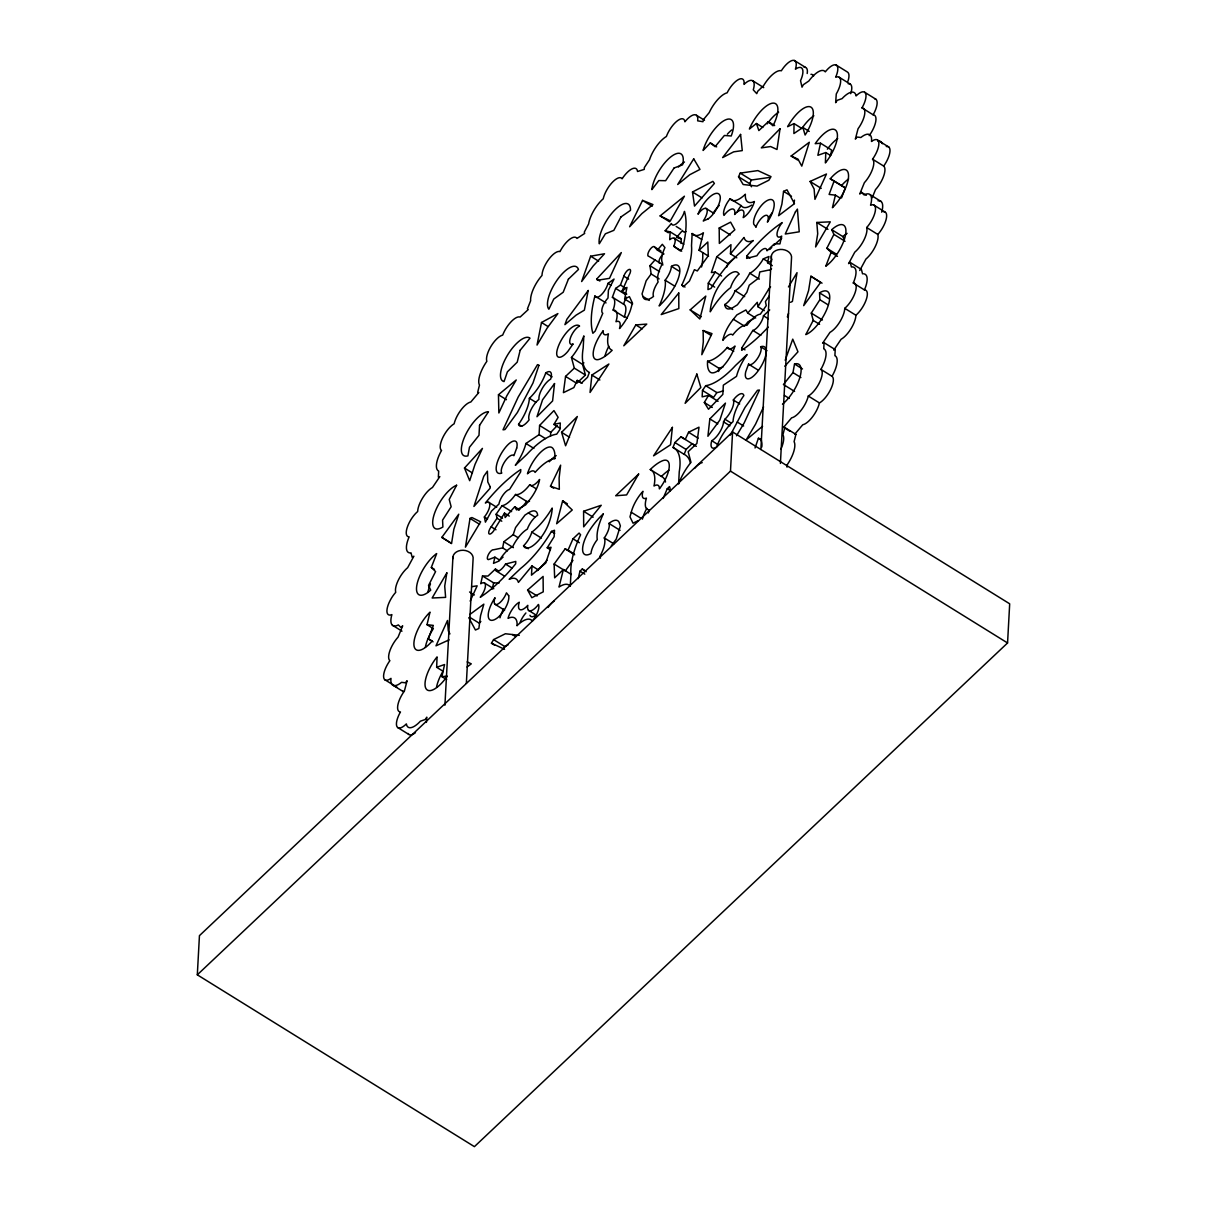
<?xml version="1.0" encoding="UTF-8"?>
<svg xmlns="http://www.w3.org/2000/svg" width="1207" height="1207" viewBox="0 0 1207 1207"><rect width="100%" height="100%" fill="white"/><g stroke="black" fill="none" stroke-linecap="round" stroke-linejoin="round"><path stroke-width="1.5" d="M802.896 127.474L805.114 135.018A25.422 9.671 -58.2 0 0 810.651 106.985A25.422 9.671 -58.2 0 0 787.628 126.705L794.04 123.597L793.904 133.524L802.896 127.474L809.263 131.412M436.662 667.29L437.055 656.895A25.422 9.671 -58.2 0 0 425.86 688.397A25.422 9.671 -58.2 0 0 447.224 676.161L441.898 676.629L444.583 664.529L436.662 667.29L443.014 671.243M820.534 143.211L817.863 155.311L825.784 152.55L825.392 162.945A25.422 9.671 -58.2 0 0 836.587 131.442A25.422 9.671 -58.2 0 0 815.208 143.678L820.534 143.211L831.683 150.121L830.537 155.311M197.314 974.818L199.442 935.651L732.589 431.97L1009.686 603.802L1007.558 642.969L474.411 1146.65L197.314 974.818L730.476 471.122L732.589 431.97M444.915 705.19L452.957 556.653M466.355 683.403L473.069 559.309A10.169 7.725 3.1 0 0 463.126 550.256A10.169 7.725 3.1 0 0 452.927 558.675M531.985 565.962L531.487 575.166L545.67 563.081L551.071 547.284L547.224 547.782L554.149 536.662L554.496 530.25L551.448 531.442A65.103 24.789 -58.2 0 1 520.775 568.346L509.158 579.315A29.964 11.406 -58.2 0 1 518.407 582.408L531.985 565.962L538.352 569.915M553.907 424.442L560.304 422.993L559.957 429.405L556.714 434.158A65.103 24.789 -58.2 0 0 526.946 454.33L515.329 465.314A29.964 11.406 -58.2 0 0 525.935 443.482L539.091 434.671L539.589 425.452L553.938 410.591L558.117 417.335L553.907 424.442L560.274 428.394M550.528 436.044L550.724 432.362L557.242 425.603M665.163 230.778L670.141 231.85L669.719 239.695A10.712 4.074 -58.2 0 1 673.747 246.258L680.16 250.815L682.438 248.672A103.048 39.227 -58.2 0 0 684.46 211.406A10.984 4.179 -58.2 0 1 677.565 222.737A10.984 4.179 -58.2 0 1 671.409 223.491L665.163 230.778L668.346 232.755M681.035 243.467L681.276 238.76L670.141 231.85M692.501 191.988L694.508 206.095L714.393 183.449L712.869 181.367L692.501 191.988L702.052 197.903M699.049 250.287L703.425 232.8A29.964 11.406 -58.2 0 1 692.154 233.539L691.505 245.76A65.103 24.789 -58.2 0 1 681.834 285.063L683.343 286.768L689.438 281.035L694.402 269.689L697.314 270.956L708.298 255.793L707.8 242.019L699.049 250.287L708.6 256.216M708.524 395.398L704.33 402.504L708.509 409.248L722.842 394.387L723.34 385.169L736.511 376.358A29.964 11.406 -58.2 0 1 747.103 354.526L735.485 365.51A65.103 24.789 -58.2 0 1 705.718 385.682L702.489 390.449L702.142 396.847L708.524 395.398L718.074 401.312M721.575 276.011L715.208 272.058L708.298 283.177L707.951 289.589L710.998 288.398A65.103 24.789 -58.2 0 1 741.656 251.494L753.274 240.525A29.964 11.406 -58.2 0 1 744.025 237.432L730.461 253.877L736.813 257.83M730.461 253.877L730.959 244.674L716.762 256.759L711.361 272.556L715.208 272.058M769.704 309.912L763.488 315.781A10.712 4.074 -58.2 0 1 752.851 330.431L741.807 347.888L741.671 350.286A103.048 39.227 -58.2 0 0 768.21 327.097M746.786 256.02L746.65 258.419L756.895 255.763A10.712 4.074 -58.2 0 1 767.003 250.815L774.456 243.769L779.948 243.889L781.683 236.089A10.984 4.179 -58.2 0 1 776.991 234.113A10.984 4.179 -58.2 0 1 782.181 222.586A103.048 39.227 -58.2 0 0 746.786 256.02L749.969 257.996M760.878 449.487L771.379 255.839M780.401 463.428L791.49 258.479A10.169 7.725 3.1 0 0 780.22 249.457A10.169 7.725 3.1 0 0 771.997 259.822M847.933 81.261A16.098 6.126 -58.2 0 0 847.344 71.982L836.21 65.072A16.098 6.126 -58.2 0 1 835.666 77.203A16.958 6.457 -58.2 0 1 836.285 93.95L835.651 102.686L837.205 100.332L842.048 98.642A21.123 8.042 -58.2 0 1 856.05 95.957A16.098 6.126 -58.2 0 1 865.51 93.286A16.098 6.126 -58.2 0 1 861.979 107.891A16.958 6.457 -58.2 0 1 858.056 128.757L855.341 139.122L857.045 137.055L860.908 137.492A21.123 8.042 -58.2 0 1 871.484 141.46A16.098 6.126 -58.2 0 1 878.847 143.09A16.098 6.126 -58.2 0 1 872.555 159.173A16.958 6.457 -58.2 0 1 864.363 182.71L859.746 194.025L861.496 192.366L864.106 194.915A21.123 8.042 -58.2 0 1 870.534 205.25A16.098 6.126 -58.2 0 1 875.301 211.074A16.098 6.126 -58.2 0 1 866.686 227.535A16.958 6.457 -58.2 0 1 854.782 252.157L848.596 263.624L850.256 262.507L851.433 266.973A21.123 8.042 -58.2 0 1 853.274 282.996A16.098 6.126 -58.2 0 1 855.129 292.607A16.098 6.126 -58.2 0 1 844.764 308.328A16.958 6.457 -58.2 0 1 829.978 332.363L822.616 343.21L824.079 342.697L823.747 348.793A21.123 8.042 -58.2 0 1 820.896 369.387A16.098 6.126 -58.2 0 1 819.704 382.136A16.098 6.126 -58.2 0 1 808.298 396.032A16.958 6.457 -58.2 0 1 791.611 417.833L783.599 427.338L789.966 431.291M426.403 722.405L426.795 717.169L425.226 719.508L420.383 721.198A21.123 8.042 -58.2 0 1 406.382 723.883A16.098 6.126 -58.2 0 1 396.922 726.554A16.098 6.126 -58.2 0 1 400.468 711.949A16.958 6.457 -58.2 0 1 404.375 691.083L407.106 680.718L405.386 682.785L401.539 682.347A21.123 8.042 -58.2 0 1 390.962 678.379A16.098 6.126 -58.2 0 1 383.6 676.75A16.098 6.126 -58.2 0 1 389.876 660.667A16.958 6.457 -58.2 0 1 398.069 637.13L402.685 625.83L400.935 627.474L398.34 624.924A21.123 8.042 -58.2 0 1 391.898 614.589A16.098 6.126 -58.2 0 1 387.13 608.766A16.098 6.126 -58.2 0 1 395.745 592.305A16.958 6.457 -58.2 0 1 407.649 567.682L413.85 556.216L412.19 557.332L411.014 552.866A21.123 8.042 -58.2 0 1 409.158 536.843A16.098 6.126 -58.2 0 1 407.302 527.233A16.098 6.126 -58.2 0 1 417.667 511.512A16.958 6.457 -58.2 0 1 432.468 487.492L439.816 476.629L438.352 477.142L438.684 471.047A21.123 8.042 -58.2 0 1 441.551 450.452A16.098 6.126 -58.2 0 1 442.743 437.703A16.098 6.126 -58.2 0 1 454.134 423.808A16.958 6.457 -58.2 0 1 470.821 402.006L478.832 392.501L477.67 392.366L479.481 385.078A21.123 8.042 -58.2 0 1 486.859 361.3A16.098 6.126 -58.2 0 1 491.008 346.288A16.098 6.126 -58.2 0 1 502.67 335.139A16.958 6.457 -58.2 0 1 520.111 317.064L528.228 309.565L527.444 308.796L530.627 300.799A21.123 8.042 -58.2 0 1 542.003 275.452A16.098 6.126 -58.2 0 1 548.838 259.203A16.098 6.126 -58.2 0 1 559.973 251.584A16.958 6.457 -58.2 0 1 576.976 238.443L584.656 233.464L584.294 232.121L588.624 223.944A21.123 8.042 -58.2 0 1 603.244 198.778A16.098 6.126 -58.2 0 1 612.296 182.393A16.098 6.126 -58.2 0 1 622.118 178.802A16.958 6.457 -58.2 0 1 637.537 171.515L644.251 169.387L644.342 167.547L649.517 159.777A21.123 8.042 -58.2 0 1 666.385 136.497A16.098 6.126 -58.2 0 1 677.021 121.077A16.098 6.126 -58.2 0 1 684.897 121.786A16.958 6.457 -58.2 0 1 697.661 120.836L702.957 121.711L703.5 119.508L709.173 112.643A21.123 8.042 -58.2 0 1 727.112 92.833A16.098 6.126 -58.2 0 1 738.639 79.451A16.098 6.126 -58.2 0 1 744.01 84.399A16.958 6.457 -58.2 0 1 753.259 89.861L756.759 93.663L757.724 91.249L763.503 85.788A21.123 8.042 -58.2 0 1 781.321 70.791A16.098 6.126 -58.2 0 1 792.939 60.35A16.098 6.126 -58.2 0 1 795.428 69.191A16.958 6.457 -58.2 0 1 800.543 80.688L802.021 87.176L803.334 84.716L808.826 81.005A21.123 8.042 -58.2 0 1 825.301 71.862A16.098 6.126 -58.2 0 1 836.21 65.072M591.898 375.06L590.042 392.471L608.886 364.016L591.898 375.06L599.864 379.994M709.837 418.904L707.905 436.27L719.87 420.051L725.452 403.108L709.837 418.904L717.788 423.838M577.218 380.386L581.442 383.057L587.522 377.308L589.393 372.39A65.103 24.789 -58.2 0 1 583.177 348.099L583.841 335.878A29.964 11.406 -58.2 0 1 571.439 357.483L574.306 368.135L565.555 376.403L563.413 392.667L573.853 387.598L577.218 380.386L582 383.358M783.569 191.355L781.895 204.134L778.59 215.706L794.447 203.636L786.994 189.831L783.569 191.355L791.536 196.288M793.995 203.742L794.478 200.09M470.021 518.407L465.419 547.178L480.642 521.801L471.907 517.531L470.021 518.407L479.571 524.321M810.893 276.252L808.599 290.54L803.681 305.643L820.579 282.483L810.893 276.252L822.042 283.162M794.583 391.43L783.434 384.52L792.969 372.586L794.538 364.001L802.489 368.935M541.505 322.495L537.04 345.051L547.178 328.032L557.89 313.579L541.505 322.495L547.872 326.448M494.915 557.166L489.438 559.248A5.673 2.158 -58.2 0 1 488.081 555.22A5.673 2.158 -58.2 0 1 493.648 549.758L502.625 547.903L503.847 541.747L513.201 534.656L515.57 527.55L525.03 515.027L528.379 512.945A21.937 8.358 -58.2 0 1 537.673 515.283A13.081 4.979 -58.2 0 0 527.323 529.134A20.926 7.966 -58.2 0 0 512.703 546.62A20.73 7.891 -58.2 0 0 499.079 560.999L493.497 563.352L494.915 557.166L499.683 560.123M632.604 303.953L624.653 299.019L626.946 287.417L621.982 291.174L626.75 294.131M482.498 575.95L480.748 583.75A10.984 4.179 -58.2 0 1 485.455 585.742A10.984 4.179 -58.2 0 1 480.25 597.269A103.048 39.227 -58.2 0 0 515.661 563.82L515.781 561.421L505.537 564.076A10.712 4.074 -58.2 0 1 495.428 569.025L487.975 576.071L482.498 575.95L493.633 582.86L499.11 582.981M492.245 589.091L493.633 582.86M772.299 265.646L767.531 262.688L768.95 256.503L763.352 258.841A20.73 7.891 -58.2 0 1 749.743 273.22A20.926 7.966 -58.2 0 1 735.123 290.721A13.081 4.979 -58.2 0 1 724.758 304.556L732.724 309.49M427.022 624.683L430.009 612.13A25.422 9.671 -58.2 0 0 413.926 644.96A25.422 9.671 -58.2 0 0 432.181 641.023L428.304 638.85L433.328 625.407L427.022 624.683L433.388 628.636M830.25 178.817L834.143 180.99L829.103 194.433L835.41 195.157L832.423 207.71A25.422 9.671 -58.2 0 0 848.521 174.879A25.422 9.671 -58.2 0 0 830.25 178.817L845.277 187.9L841.505 197.993M783.599 427.338L784.761 427.474L782.951 434.761A21.123 8.042 -58.2 0 1 780.838 449.366M784.761 427.474L795.911 434.384L794.085 441.671A21.123 8.042 -58.2 0 1 786.723 465.449A16.098 6.126 -58.2 0 1 787.039 467.169M571.349 574.487L563.397 569.553L559.007 587.04A29.964 11.406 -58.2 0 1 570.277 586.3L570.941 574.079A65.103 24.789 -58.2 0 1 580.597 534.776L579.088 533.072L573.008 538.82L568.029 550.151L574.396 554.104M562.628 500.86L556.638 523.747L572.254 509.973L562.628 500.86L567.396 503.817M648.34 512.93A20.73 7.891 -58.2 0 1 649.306 509.792A20.926 7.966 -58.2 0 1 646.439 498.099A13.081 4.979 -58.2 0 1 642.954 491.294A21.937 8.358 -58.2 0 0 631.261 512.251L629.979 516.852L633.041 523.204L637.794 520.821M787.356 316.943L788.503 313.398M726.705 267.185L727.896 263.669L735.003 257.619M755.039 447.993L758.388 438.262L761.557 440.238M590.645 256.201L581.638 281.548L593.225 265.917L604.526 253.757L590.645 256.201L598.612 261.134M748.536 364.152L745.745 371.756A15.148 5.763 -58.2 0 0 756.472 372.978A19.614 7.468 -58.2 0 0 766.053 353.772A19.614 7.468 -58.2 0 0 760.651 346.771A10.682 4.074 -58.2 0 1 757.227 358.841A10.682 4.074 -58.2 0 1 748.536 364.152L758.087 370.066M624.653 299.019L629.39 296.635L632.453 302.987L631.186 307.589A21.937 8.358 -58.2 0 1 619.493 328.545A13.081 4.979 -58.2 0 0 615.992 321.741A20.926 7.966 -58.2 0 0 613.126 310.063A20.73 7.891 -58.2 0 0 612.387 297.239L615.661 288.413L620.443 285.033L623.853 276.162A5.673 2.158 -58.2 0 1 629.269 269.387A5.673 2.158 -58.2 0 1 629.134 275.075L621.982 291.174M627.248 318.286A20.926 7.966 -58.2 0 0 624.275 316.958A20.73 7.891 -58.2 0 0 623.536 304.149L626.146 297.088M680.989 436.798L685.214 439.454L688.578 432.257L699.019 427.172L696.892 443.437L688.141 451.705L690.992 462.356A29.964 11.406 -58.2 0 0 678.606 483.977L679.254 471.741A65.103 24.789 -58.2 0 0 673.038 447.45L674.909 442.547L680.989 436.798L696.348 446.364M690.389 462.779A65.103 24.789 -58.2 0 0 684.173 454.36L686.059 449.442L692.139 443.693L694.945 445.474M431.321 567.426L436.678 553.591A25.422 9.671 -58.2 0 0 416.792 585.516A25.422 9.671 -58.2 0 0 430.703 590.148L428.53 585.455L435.576 571.59L431.321 567.426L434.505 569.402M833.901 234.384L826.855 248.265L831.125 252.414L825.754 266.264A25.422 9.671 -58.2 0 0 845.639 234.324A25.422 9.671 -58.2 0 0 831.729 229.692L833.901 234.384L845.051 241.294M872.208 197.692L875.513 189.62A16.958 6.457 -58.2 0 0 883.69 166.083A16.098 6.126 -58.2 0 0 886.3 146.545M663.111 498.446L667.275 488.714L669.553 486.557A103.048 39.227 -58.2 0 1 670.157 488.88M470.142 601.131L477.172 585.817L471.937 586.647M738.533 176.78L740.223 173.114L757.875 170.594L771.001 176.629L768.844 180.235L757.045 186.089L743.15 184.505L738.533 176.78L749.668 183.675L751.523 186.768M749.668 183.675L751.373 180.024L769.025 177.504M763.578 406.865L755.567 424.14L746.198 439.876L762.598 426.237M785.184 360.274L792.743 339.152L797.963 351.81L784.791 366.219M550.467 486.21L560.621 465.148L559.113 478.032L559.324 489.318L550.467 486.21L553.636 488.186M642.562 200.377L629.616 226.78L641.852 213.639L652.987 204.587L642.562 200.377L652.112 206.306M813.216 320.398L805.823 334.595A25.422 9.671 -58.2 0 0 828.153 305.748A25.422 9.671 -58.2 0 0 819.553 292.863L819.87 299.728L811.285 313.096L813.216 320.398L819.583 324.336M730.356 435.108L745.051 407.332L757.468 390.299L759.444 390.027L744.221 422.842L736.511 435.772M859.731 270.534L865.932 259.067A16.958 6.457 -58.2 0 0 877.821 234.445A16.098 6.126 -58.2 0 0 886.179 219.236A16.098 6.126 -58.2 0 0 883.358 211.693M635.817 324.924L623.793 345.79L646.771 324.08L635.817 324.924L642.184 328.877M494.629 645.187L491.445 643.21L493.588 639.604L505.401 633.75L519.282 635.335M503.304 648.913L504.722 646.514L508.102 644.84M788.458 286.934L797.027 272.661L792.411 301.433L790.525 302.308M504.511 513.126L494.779 528.938A5.673 2.158 -58.2 0 1 489.227 534.007A5.673 2.158 -58.2 0 1 491.189 526.825L497.012 518.241L496.152 514.212L502.067 505.688A20.73 7.891 -58.2 0 0 515.525 494.493A20.926 7.966 -58.2 0 0 529.722 484.761A13.081 4.979 -58.2 0 0 539.604 479.481A21.937 8.358 -58.2 0 1 529.043 500.573L525.588 504.933L516.536 509.897L514.71 506.759L505.16 517.531L504.511 513.126L509.279 516.098M764.287 310.667L757.921 306.714L767.652 290.902A5.673 2.158 -58.2 0 1 770.564 286.874M769.297 295.881L765.419 301.599L766.279 305.627L760.365 314.152A20.73 7.891 -58.2 0 0 746.922 325.347A20.926 7.966 -58.2 0 0 732.709 335.078A13.081 4.979 -58.2 0 0 722.827 340.359A21.937 8.358 -58.2 0 1 733.388 319.267L736.858 314.921L745.911 309.943L747.737 313.081L755.688 318.014M833.765 350.121L841.113 339.258A16.958 6.457 -58.2 0 0 855.914 315.238A16.098 6.126 -58.2 0 0 866.279 299.517A16.098 6.126 -58.2 0 0 864.423 289.906A21.123 8.042 -58.2 0 0 863.759 273.838M723.415 390.63A65.103 24.789 -58.2 0 1 716.867 392.592L713.624 397.344L702.489 390.449M563.397 569.553L554.647 577.821L554.134 564.046L565.117 548.883L568.029 550.151M572.963 560.35L565.283 570.956L554.134 564.046M441.853 537.371L458.766 514.197L453.832 529.3L451.539 543.588L441.853 537.371L451.403 543.286M662.975 264.891L655.009 259.958L649.939 265.676L651.161 273.974L646.167 280.778L642.049 293.92L642.939 296.484L649.306 300.422M611.285 545.866L616.264 539.061L620.383 525.92L619.493 523.37A21.937 8.358 -58.2 0 0 608.932 523.431A13.081 4.979 -58.2 0 1 604.285 537.93A20.926 7.966 -58.2 0 1 599.788 556.578A20.73 7.891 -58.2 0 1 600.482 558.147M655.009 259.958L648.913 256.382A5.673 2.158 -58.2 0 1 649.426 250.347A5.673 2.158 -58.2 0 1 654.647 247.073L657.408 250.105L662.326 244.312L664.936 247.601A20.73 7.891 -58.2 0 0 662.658 263.277A20.926 7.966 -58.2 0 0 658.147 281.925A13.081 4.979 -58.2 0 0 653.5 296.424A21.937 8.358 -58.2 0 1 642.939 296.484M676.312 237.688L682.558 230.401M747.737 313.081L757.287 302.308L757.921 306.714M464.484 468.044L482.438 448.385L475.03 464.363L469.689 480.688L464.484 468.044L472.435 472.978M596.68 279.073L621.318 252.58L609.49 278.349L597.48 280.25L596.68 279.073L599.864 281.05M710.32 142.924L703.093 150.468A25.422 9.671 -58.2 0 1 724.713 120.262A25.422 9.671 -58.2 0 1 731.216 135.984L724.381 135.471L715.102 146.666L710.32 142.924L716.671 146.877M561.587 432.332L577.308 416.506L565.6 445.775L561.587 432.332L569.553 437.266M768.301 121.651L758.856 130.582L756.442 123.506L749.381 129.013A25.422 9.671 -58.2 0 1 772.495 103.168A25.422 9.671 -58.2 0 1 772.993 125.815L768.301 121.651L774.668 125.588M571.439 357.483L582.574 364.393L585.44 375.045L576.69 383.313L565.555 376.403M480.839 621.484L479.119 623.114L469.568 617.199M578.274 578.606A103.048 39.227 -58.2 0 1 579.994 571.167L582.272 569.025L585.455 571.002M690.178 309.882L705.793 296.092L699.819 318.995L690.178 309.882L701.327 316.777M527.595 590.042L543.09 576.433L543.241 591.837L531.849 597.691L527.595 590.042L537.145 595.956M724.939 419.221L723.536 421.877A13.458 5.13 -58.2 0 1 711.768 440.721A13.217 5.024 -58.2 0 0 716.671 446.937A27.58 10.501 -58.2 0 1 733.056 421.56A27.58 10.501 -58.2 0 1 743.874 395.549A13.217 5.024 -58.2 0 0 733.313 400A13.458 5.13 -58.2 0 1 724.939 419.221L731.306 423.174M498.461 394.749L516.249 379.964L506.865 395.715L498.853 412.975L498.461 394.749L506.427 399.683M660.138 215.902L684.414 196.198L670.323 220.881L660.138 215.902L669.689 221.832M791.143 156.02L809.309 142.26L801.78 166.113L798.038 159.188L791.143 156.02L797.51 159.958M467.109 667.003L471.288 663.835L467.154 661.919M469.704 614.574L483.841 604.149L480.552 615.706L478.862 628.5L475.437 630.009L468.814 617.743M607.966 283.419L614.061 279.058L608.419 290.163L607.996 298.008A10.712 4.074 -58.2 0 0 602.791 313.292L595.157 331.125L592.878 333.283A103.048 39.227 -58.2 0 1 594.9 296.017A10.984 4.179 -58.2 0 0 601.252 294.84A10.984 4.179 -58.2 0 0 607.966 283.419L611.149 285.395M754.028 318.512L747.993 321.831L744.523 326.177L733.388 319.267M719.191 228.017L730.597 222.148L734.837 229.798L719.342 243.407L719.191 228.017L730.326 234.927M810.063 181.457L826.463 174.004L814.951 199.351L814.106 188.941L810.063 181.457L821.213 188.367M449.095 639.876L435.983 645.836L447.495 620.489L448.325 630.914L449.939 633.901M767.531 262.688L771.635 261.119M583.6 511.27L601.237 505.265L583.675 526.84L583.6 511.27L593.15 517.184M816.807 222.465L830.31 221.832L815.6 246.952L817.712 233.736L816.807 222.465L827.942 229.375M795.911 434.384L794.749 434.248L802.761 424.743A16.958 6.457 -58.2 0 0 819.447 402.942A16.098 6.126 -58.2 0 0 830.838 389.046A16.098 6.126 -58.2 0 0 832.03 376.297A21.123 8.042 -58.2 0 0 834.897 355.703L835.214 349.608L824.079 342.697M677.972 238.035L681.276 238.76M703.123 330.522L711.979 333.63L701.81 354.707L703.319 341.807L703.123 330.522L711.074 335.455M491.445 643.21L504.556 649.26M864.65 92.26L875.799 99.17M839.227 77.278L850.377 84.188M794.327 60.486L805.461 67.381M861.979 107.891L873.114 114.801A16.958 6.457 -58.2 0 1 869.191 135.667M877.761 140.208L888.895 147.118M752.595 80.688L763.729 87.598A16.958 6.457 -58.2 0 0 761.466 87.311M872.555 159.173L883.69 166.083M794.04 123.597L801.991 128.53M825.784 152.55L830.552 155.507M756.442 123.506L762.809 127.459M870.006 194.599L881.14 201.509M861.496 192.366L866.264 195.338M873.596 204.918L884.746 211.829M834.143 180.99L845.277 187.9M835.41 195.157L840.178 198.114M696.545 115.329L704.511 120.262M866.686 227.535L877.821 234.445M831.729 229.692L842.878 236.602L844.327 239.725M740.223 173.114L751.373 180.024M826.855 248.265L836.406 254.179M850.256 262.507L861.391 269.417L862.567 273.883M831.125 252.414L837.492 256.352M730.114 198.733A27.58 10.501 -58.2 0 0 745.368 194.221A27.58 10.501 -58.2 0 0 754.39 201.509A13.217 5.024 -58.2 0 1 743.195 217.607A13.458 5.13 -58.2 0 0 742.35 210.124A13.458 5.13 -58.2 0 0 734.641 214.499A13.458 5.13 -58.2 0 0 732.181 208.962A13.458 5.13 -58.2 0 0 723.959 215.404A13.217 5.024 -58.2 0 1 730.114 198.733L741.264 205.643A27.58 10.501 -58.2 0 0 751.659 205.099M853.274 282.996L864.423 289.906M705.793 208.328L713.759 213.262M819.553 292.863L829.103 298.778M844.764 308.328L855.914 315.238M763.352 258.841L768.135 261.813M819.87 299.728L827.821 304.662M692.154 233.539L701.705 239.454M676.192 226.448L680.959 229.405M749.743 273.22L759.294 279.149M811.285 313.096L822.42 320.006M716.762 256.759L727.896 263.669M674.245 238.292L683.796 244.221M673.747 246.258L681.699 251.192M735.123 290.721L744.674 296.635M654.647 247.073L661.014 251.026M763.488 315.781L768.255 318.739M657.408 250.105L663.775 254.043M708.298 283.177L714.665 287.13M671.439 266.355A22.299 8.494 -58.2 0 1 679.843 270.323A22.299 8.494 -58.2 0 1 671.907 290.962A39.695 15.103 -58.2 0 1 659.128 305.959A39.74 15.133 -58.2 0 0 665.163 280.22A13.79 5.25 -58.2 0 0 671.439 266.355L679.39 271.288M820.896 369.387L832.03 376.297M681.834 285.063L685.018 287.04M649.939 265.676L659.49 271.605M752.851 330.431L760.802 335.365M665.163 280.22L674.713 286.134M651.161 273.974L659.113 278.908M760.651 346.771L767.018 350.709M792.969 372.586L800.92 377.519M741.807 347.888L744.991 349.864M623.853 276.162L628.621 279.134M808.298 396.032L819.447 402.942M727.368 347.435A13.79 5.25 -58.2 0 0 734.988 346.047A22.299 8.494 -58.2 0 1 722.54 366.868A22.299 8.494 -58.2 0 1 709.791 371.741A39.695 15.103 -58.2 0 1 707.589 361.21A39.74 15.133 -58.2 0 0 727.368 347.435L733.72 351.373M620.443 285.033L625.211 287.99M615.661 288.413L625.196 294.327M784.49 395.474L789.257 398.431M612.387 297.239L623.536 304.149M707.589 361.21L718.723 368.12A39.74 15.133 -58.2 0 0 723.053 366.883M594.9 296.017L606.035 302.927M613.126 310.063L624.275 316.958M733.313 400L739.68 403.938M705.718 385.682L716.867 392.592M737.266 422.043L743.633 425.996M704.33 402.504L712.281 407.438M723.536 421.877L729.903 425.83M711.768 440.721L718.135 444.674M688.578 432.257L698.129 438.171M574.306 368.135L585.44 375.045M730.476 471.122L1007.558 642.969M674.909 442.547L686.059 449.442M673.038 447.45L684.173 454.36M521.741 426.267L518.557 424.291A27.58 10.501 -58.2 0 0 529.375 398.28A27.58 10.501 -58.2 0 0 545.76 372.903L552.127 376.856M650.256 469.538A39.74 15.133 -58.2 0 1 654.028 485.999A13.79 5.25 -58.2 0 1 659.384 488.88A22.299 8.494 -58.2 0 0 669.161 467.743A22.299 8.494 -58.2 0 0 662.718 460.682A39.695 15.103 -58.2 0 0 650.256 469.538L661.406 476.448A39.74 15.133 -58.2 0 1 665.525 482.015M529.375 398.28L535.742 402.233M667.275 488.714L670.458 490.691M539.589 425.452L550.724 432.362M539.091 434.671L545.458 438.609M525.935 443.482L533.886 448.416M631.261 512.251L640.811 518.18M608.932 523.431L620.066 530.341M529.722 484.761L536.089 488.714M604.285 537.93L613.835 543.844M515.525 494.493L526.659 501.403A20.926 7.966 -58.2 0 0 529.511 501.282M573.008 538.82L579.375 542.758M528.379 512.945L534.746 516.898M514.71 506.759L519.478 509.716M551.448 531.442L554.632 533.419M502.067 505.688L511.617 511.617M565.117 548.883L574.668 554.813M488.744 502.308L496.696 507.242M528.334 548.747L523.551 545.79A13.79 5.25 -58.2 0 0 531.834 532.151L541.385 538.066M496.152 514.212L502.519 518.165M547.224 547.782L550.407 549.758M497.012 518.241L501.795 521.198M579.994 571.167L584.776 574.14M484.369 516.973L485.41 522.148L491.49 511.104L498.944 504.058A10.712 4.074 -58.2 0 1 509.58 489.408L520.624 471.952L520.76 469.553A103.048 39.227 -58.2 0 0 485.365 503.002A10.984 4.179 -58.2 0 1 489.801 505.416A10.984 4.179 -58.2 0 1 484.369 516.973L487.553 518.95M513.201 534.656L517.969 537.613M491.189 526.825L495.971 529.782M503.847 541.747L513.382 547.661M502.625 547.903L507.408 550.86M505.537 564.076L511.904 568.029M495.428 569.025L498.612 571.002M496.499 571.152L504.451 576.086M484.233 582.83L493.784 588.744M528.485 610.335L536.451 615.268M495.036 604.285L504.586 610.199M469.568 591.988L474.336 594.945M512.341 634.535L515.525 636.511M493.588 639.604L504.722 646.514M428.304 638.85L433.072 641.807M392.426 625.241L401.976 631.155M441.898 676.629L446.665 679.586M384.671 679.632L395.821 686.542A16.098 6.126 -58.2 0 0 396.952 687.13M392.426 684.897L403.576 691.807A21.123 8.042 -58.2 0 1 402.866 691.008M397.782 727.58L408.917 734.49M582.272 569.025L586.119 571.756M678.425 166.973A25.422 9.671 -58.2 0 1 684.475 162.01M727.368 134.158A25.422 9.671 -58.2 0 1 731.714 129.964M767.275 123.823A25.422 9.671 -58.2 0 1 778.651 112.16M713.111 213.262A19.614 7.468 -58.2 0 1 719.221 205.431M427.927 592.426A25.422 9.671 -58.2 0 1 430.461 583.916M526.659 501.403A20.73 7.891 -58.2 0 1 521.997 507.046M520.79 508.207A20.73 7.891 -58.2 0 1 518.437 510.184M546.997 560.304A65.103 24.789 -58.2 0 1 537.221 570.639M531.834 532.151A39.74 15.133 -58.2 0 0 552.172 508.041A39.695 15.103 -58.2 0 1 548.536 524.079A22.299 8.494 -58.2 0 1 534.957 544.085A22.299 8.494 -58.2 0 1 523.551 545.79M425.362 647.254A25.422 9.671 -58.2 0 1 432.8 629.526M500.98 559.188A5.673 2.158 -58.2 0 1 503.093 557.121M436.527 687.205A25.422 9.671 -58.2 0 1 443.21 670.926M520.187 622.193A13.217 5.024 -58.2 0 1 525.89 612.975M536.014 615.012A13.458 5.13 -58.2 0 1 529.948 615.298M583.871 362.779A29.964 11.406 -58.2 0 1 582.574 364.393M545.76 372.903A13.217 5.024 -58.2 0 1 550.679 379.119A13.458 5.13 -58.2 0 0 542.305 388.337A13.458 5.13 -58.2 0 0 538.941 399.381A13.458 5.13 -58.2 0 0 530.914 409.882A13.458 5.13 -58.2 0 0 529.119 419.84A13.217 5.024 -58.2 0 1 518.557 424.291M737.236 211.768A13.217 5.024 -58.2 0 1 741.264 205.643M415.464 732.649A16.098 6.126 -58.2 0 1 408.072 733.464M804.073 67.26A16.098 6.126 -58.2 0 1 807.196 73.506M810.953 74.306A16.958 6.457 -58.2 0 1 813.593 76.011M499.985 617.818A19.614 7.468 -58.2 0 1 503.515 609.037M549.276 461.783A22.299 8.494 -58.2 0 1 556.216 455.597M605.024 355.854A22.299 8.494 -58.2 0 1 608.841 346.198M702.64 252.67A65.103 24.789 -58.2 0 1 701.554 266.973M685.908 231.608A10.984 4.179 -58.2 0 1 682.996 231.352M660.063 263.292A5.673 2.158 -58.2 0 1 659.444 259.505A5.673 2.158 -58.2 0 1 663.669 253.832M694.583 468.422A15.148 5.763 -58.2 0 1 702.202 462.628M758.388 438.262A25.422 9.671 -58.2 0 1 761.798 447.043M642.396 519.161A21.937 8.358 -58.2 0 1 646.846 508.328M724.758 304.556A21.937 8.358 -58.2 0 0 734.052 306.895L737.402 304.813L746.861 292.29L749.245 285.184L758.6 278.093L759.807 271.937L768.784 270.081A5.673 2.158 -58.2 0 0 771.545 268.754M769.131 217.079A15.148 5.763 -58.2 0 1 772.118 212.885M878.032 200.815A21.123 8.042 -58.2 0 1 881.668 212.16M718.633 371.484A39.695 15.103 -58.2 0 1 718.723 368.12M661.406 476.448A39.695 15.103 -58.2 0 1 668.919 470.217M878.002 141.204A21.123 8.042 -58.2 0 1 882.347 143.724M848.189 83.751A16.958 6.457 -58.2 0 1 850.724 93.678M874.577 98.733A16.098 6.126 -58.2 0 1 873.114 114.801M802.474 127.625A25.422 9.671 -58.2 0 1 813.85 115.781M769.779 249.502A103.048 39.227 -58.2 0 1 771.771 247.465M773.778 245.489A103.048 39.227 -58.2 0 1 781.714 238.217M841.4 185.727A25.422 9.671 -58.2 0 1 848.596 178.998M827.353 149.17A25.422 9.671 -58.2 0 1 837.718 138.579M547.993 607.498A15.148 5.763 -58.2 0 1 554.33 600.92M842.878 236.602A25.422 9.671 -58.2 0 1 847.103 233.373M794.538 364.001A25.422 9.671 -58.2 0 1 799.849 377.55A25.422 9.671 -58.2 0 1 782.468 404.179M479.541 425.362L478.998 435.32L469.478 447.254L467.909 455.839A25.422 9.671 -58.2 0 1 465.193 435.576A25.422 9.671 -58.2 0 1 488.443 411.783L479.541 425.362M490.193 486.783L490.117 488.232L473.929 506.442L483.766 476.312L487.387 471.168L487.794 481.985L490.193 486.783M588.216 290.51L584.369 310.139L576.071 315.163L564.921 324.653L566.852 319.312L588.216 290.51M672.405 427.369L670.534 444.78L653.56 455.839L672.405 427.369M554.526 383.57L552.595 400.935L536.979 416.732L542.562 399.789L554.526 383.57M780.024 128.757L776.991 149.487L770.609 146.545L761.315 147.873L780.024 128.757M446.846 572.887L444.719 586.104L445.624 597.374L432.136 598.008L446.846 572.887M520.187 350.226L517.215 362.16L507.393 371.847L504.058 381.578A25.422 9.671 -58.2 0 1 507.408 355.311A25.422 9.671 -58.2 0 1 530.009 338.186L520.187 350.226M538.941 365.329L532.951 383.087L517.381 412.507L504.964 429.541L503.002 429.828L518.21 397.012L537.492 364.65L538.941 365.329M516.687 448.084L513.895 455.688A10.682 4.074 -58.2 0 0 505.205 460.999A10.682 4.074 -58.2 0 0 501.78 473.084A19.614 7.468 -58.2 0 1 496.379 466.068A19.614 7.468 -58.2 0 1 505.959 446.862A15.148 5.763 -58.2 0 1 516.687 448.084M568.406 279.149L563.201 292.245L553.757 299.049L548.868 309.233A25.422 9.671 -58.2 0 1 558.072 278.757A25.422 9.671 -58.2 0 1 578.455 269.478L568.406 279.149M696.831 374.064L685.123 403.334L700.845 387.507L696.831 374.064M795.428 211.904L785.259 234.022L799.23 231.804L797.405 209.113L795.428 211.904M456.608 485.244L449.23 499.442L451.146 506.744L442.577 520.111L442.894 526.991A25.422 9.671 -58.2 0 1 434.279 514.091A25.422 9.671 -58.2 0 1 456.608 485.244M620.896 217.004L613.835 230.356L605.386 233.796L599.291 243.769A25.422 9.671 -58.2 0 1 613.714 211.15A25.422 9.671 -58.2 0 1 630.507 210.335L620.896 217.004M638.639 474.064L626.614 494.915L615.676 495.76L638.639 474.064M693.708 158.841L677.7 184.505L689.755 174.728L699.969 169.402L693.708 158.841M674.094 167.984L665.645 180.703L658.796 180.552L651.901 189.605A25.422 9.671 -58.2 0 1 670.549 157.091A25.422 9.671 -58.2 0 1 682.619 164.801L674.094 167.984M572.963 344.086L567.848 351.418A15.148 5.763 -58.2 0 1 557.121 350.196A19.614 7.468 -58.2 0 1 567.803 331.11A19.614 7.468 -58.2 0 1 579.586 326.071A10.682 4.074 -58.2 0 0 570.564 337.507A10.682 4.074 -58.2 0 0 572.963 344.086M740.585 134.415L722.631 157.589L733.675 151.841L742.26 150.603L740.585 134.415M678.756 293.014L661.21 314.574L678.832 308.585L678.756 293.014M708.102 218.92L703.259 220.987A10.682 4.074 -58.2 0 0 706.683 208.902A10.682 4.074 -58.2 0 0 697.993 214.212A19.614 7.468 -58.2 0 1 710.47 196.334A19.614 7.468 -58.2 0 1 720.126 196.198A15.148 5.763 -58.2 0 1 708.102 218.92M755.959 227.007L753.741 224.14A15.148 5.763 -58.2 0 1 765.766 201.418A19.614 7.468 -58.2 0 1 774.185 203.606A19.614 7.468 -58.2 0 1 767.396 222.148A10.682 4.074 -58.2 0 0 764.982 215.57A10.682 4.074 -58.2 0 0 755.959 227.007M508.69 595.7L506.472 592.833A10.682 4.074 -58.2 0 1 497.45 604.269A10.682 4.074 -58.2 0 1 495.036 597.706A19.614 7.468 -58.2 0 0 488.247 616.234A19.614 7.468 -58.2 0 0 496.665 618.422A15.148 5.763 -58.2 0 0 508.69 595.7M517.064 625.618A27.58 10.501 -58.2 0 0 508.056 618.346A13.217 5.024 -58.2 0 1 519.251 602.233A13.458 5.13 -58.2 0 0 520.081 609.716A13.458 5.13 -58.2 0 0 527.791 605.341A13.458 5.13 -58.2 0 0 530.25 610.878A13.458 5.13 -58.2 0 0 538.473 604.435A13.217 5.024 -58.2 0 1 532.317 621.107A27.58 10.501 -58.2 0 0 517.064 625.618M603.047 330.959A13.79 5.25 -58.2 0 0 608.419 333.841A39.74 15.133 -58.2 0 0 612.175 350.302A39.695 15.103 -58.2 0 1 599.728 359.158A22.299 8.494 -58.2 0 1 593.286 352.097A22.299 8.494 -58.2 0 1 603.047 330.959M554.843 458.63A39.74 15.133 -58.2 0 0 535.078 472.405A13.79 5.25 -58.2 0 0 527.459 473.808A22.299 8.494 -58.2 0 1 539.906 452.972A22.299 8.494 -58.2 0 1 552.64 448.114A39.695 15.103 -58.2 0 1 554.843 458.63M738.88 274.064A13.79 5.25 -58.2 0 0 730.597 287.688A39.74 15.133 -58.2 0 0 710.259 311.798A39.695 15.103 -58.2 0 1 713.91 295.76A22.299 8.494 -58.2 0 1 727.474 275.754A22.299 8.494 -58.2 0 1 738.88 274.064M603.319 513.88A39.695 15.103 -58.2 0 0 590.525 528.877A22.299 8.494 -58.2 0 0 582.589 549.517A22.299 8.494 -58.2 0 0 590.992 553.5A13.79 5.25 -58.2 0 1 597.269 539.62A39.74 15.133 -58.2 0 1 603.319 513.88"/></g></svg>
